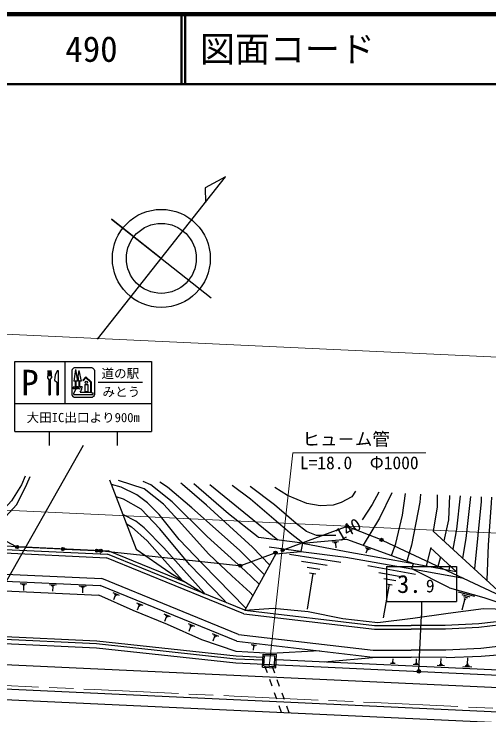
# Model space of a CAD drawing. Units: millimetres, scale not verified. Extents: x 40000 to 680000, y 20000 to 380000.
# Drawn here: x 93809 to 161699, y 279878 to 380000 of the extents above; entities that cross this region are included whole.
import ezdxf
from ezdxf.enums import TextEntityAlignment as Align

# ---------------------------------------------------------------- set-up
doc = ezdxf.new("R2010")
doc.units = ezdxf.units.MM
doc.header["$LTSCALE"] = 1000
doc.header["$PDMODE"] = 32
doc.header["$PDSIZE"] = 500
doc.linetypes.add('CHAIN', pattern=[18.5, 12, -1.5, 3.5, -1.5])
for name, color, linetype, lineweight in [('M-BGD', 7, 'Continuous', 25), ('M-BMK', 2, 'CHAIN', 13), ('M-BMK-ROW', 30, 'Continuous', 25), ('M-BMK-SRVR', 3, 'Continuous', 25), ('M-STR-HTXT', 7, 'Continuous', 13), ('M-STR-STRC', 7, 'Continuous', 25), ('M-TTL', 2, 'Continuous', 140), ('M-TTL-LINE', 7, 'Continuous', 50)]:
    doc.layers.add(name, color=color, linetype=linetype, lineweight=lineweight)
doc.layers.add('M-TTL-TXT', color=7, linetype='Continuous')
doc.styles.add('ＭＳ ゴシック', font='')
doc.styles.get('ＭＳ ゴシック').set_extended_font_data('MS Gothic')

msp = doc.modelspace()

# ---------------------------------------------------------------- linework, layer by layer
at = {"layer": 'M-BGD'}
for p, q in [((95626, 312865), (96106, 313964)), ((107478, 313448), (111246, 303554)), ((94203, 309962), (95626, 312865)), ((121805, 312797), (131496, 304884)), ((90909, 306369), (94203, 309962)), ((158374, 301865), (153741, 306113)), ((135044, 304419), (128736, 305245)), ((135044, 304419), (134825, 303251)), ((135044, 304419), (141345, 304980)), ((135044, 304419), (141264, 303252)), ((139291, 304605), (140173, 304680)), ((139519, 304535), (139960, 304573)), ((139637, 304457), (139858, 304475)), ((139700, 304373), (139810, 304382)), ((139755, 304378), (139807, 303760)), ((141345, 304980), (150913, 301500)), ((86215, 303805), (107181, 302832)), ((87492, 304246), (107290, 303327)), ((134825, 303251), (130293, 303844)), ((144004, 303800), (144709, 303544)), ((144280, 303460), (144100, 302967)), ((144155, 303665), (144507, 303537)), ((144217, 303563), (144393, 303499)), ((144235, 303476), (144324, 303444)), ((153370, 303777), (152697, 301176)), ((157023, 300391), (153362, 303747)), ((86208, 303305), (107012, 302339)), ((106209, 302876), (106179, 302879)), ((126792, 294836), (107181, 302832)), ((118385, 298803), (107290, 303327)), ((131237, 302886), (126792, 294836)), ((131237, 302886), (134825, 303251)), ((133195, 302852), (140509, 301727)), ((134825, 303251), (141225, 302413)), ((141225, 302413), (150683, 300734)), ((141264, 303252), (150913, 301500)), ((154745, 302479), (154333, 300879)), ((126661, 294327), (107012, 302339)), ((134911, 301839), (138568, 301277)), ((150683, 300734), (150913, 301500)), ((150913, 301500), (157023, 300391)), ((165906, 294960), (158374, 301865)), ((135713, 300967), (137541, 300686)), ((144366, 301208), (151199, 299995)), ((150683, 300734), (158081, 299421)), ((156039, 298041), (150683, 300734)), ((156080, 301255), (155960, 300584)), ((86069, 300308), (106357, 299366)), ((136515, 300095), (135727, 294976)), ((136057, 300166), (136972, 300025)), ((145953, 300222), (149370, 299615)), ((146686, 299387), (148394, 299084)), ((86022, 299309), (106139, 298375)), ((94709, 298652), (95662, 298611)), ((94943, 298546), (95419, 298526)), ((95058, 298446), (95296, 298436)), ((98881, 298523), (99845, 298482)), ((99118, 298416), (99600, 298396)), ((125653, 290419), (106139, 298375)), ((125905, 291396), (106357, 299366)), ((147419, 298552), (146570, 293769)), ((146992, 298628), (147846, 298476)), ((85958, 297924), (105936, 296996)), ((95113, 298348), (95232, 298343)), ((95173, 298345), (95144, 297679)), ((99234, 298315), (99475, 298305)), ((99290, 298216), (99411, 298211)), ((99350, 298213), (99321, 297539)), ((103139, 298330), (104113, 298287)), ((103378, 298222), (103865, 298200)), ((103496, 298119), (103739, 298108)), ((103552, 298019), (103674, 298014)), ((103613, 298016), (103584, 297334)), ((107952, 297378), (108841, 297015)), ((156039, 298041), (160981, 296681)), ((157299, 297487), (159614, 296849)), ((108288, 296930), (108034, 296307)), ((108138, 297199), (108583, 297017)), ((108213, 297064), (108435, 296974)), ((108232, 296953), (108343, 296907)), ((157814, 297096), (158972, 296777)), ((158266, 296474), (157819, 294853)), ((158040, 296785), (158619, 296625)), ((158121, 296513), (158410, 296434)), ((160981, 296681), (165906, 294960)), ((111330, 295908), (112226, 295543)), ((111668, 295457), (111412, 294829)), ((111517, 295727), (111966, 295544)), ((111593, 295592), (111817, 295500)), ((111612, 295479), (111724, 295434)), ((126792, 294836), (145342, 292644)), ((115233, 294321), (116137, 293952)), ((115575, 293865), (115317, 293233)), ((115422, 294138), (115874, 293954)), ((115498, 294002), (115724, 293910)), ((115518, 293888), (115631, 293842)), ((126661, 294327), (145311, 292124)), ((118694, 292922), (119606, 292551)), ((119039, 292463), (118778, 291825)), ((118885, 292738), (119341, 292553)), ((118962, 292601), (119190, 292508)), ((118982, 292487), (119095, 292440)), ((145342, 292644), (150575, 292638)), ((151419, 292636), (150575, 292638)), ((85656, 291418), (105634, 290490)), ((122132, 291527), (123051, 291152)), ((125905, 291396), (145132, 289124)), ((145311, 292124), (150574, 292118)), ((151421, 292116), (150574, 292118)), ((85610, 290419), (105588, 289491)), ((85637, 291018), (105616, 290091)), ((105634, 290492), (125555, 288316)), ((122479, 291064), (122217, 290421)), ((122324, 291341), (122784, 291154)), ((122402, 291203), (122631, 291109)), ((122422, 291088), (122537, 291041)), ((125653, 290419), (145073, 288124)), ((105588, 289491), (125509, 287315)), ((105616, 290091), (125536, 287915)), ((127713, 289944), (128462, 289856)), ((127891, 289847), (128266, 289803)), ((127976, 289761), (128164, 289739)), ((128061, 289675), (127999, 289151)), ((128014, 289681), (128108, 289670)), ((129320, 286688), (129408, 288586)), ((129408, 288586), (131306, 288498)), ((129529, 286878), (129598, 288377)), ((129598, 288377), (131097, 288307)), ((131218, 286600), (131306, 288498)), ((145132, 289124), (150570, 289118)), ((151431, 289116), (150570, 289118)), ((160586, 288267), (165616, 288706)), ((65492, 288349), (318320, 276613)), ((125536, 287915), (129368, 287737)), ((125555, 288314), (129387, 288136)), ((131027, 286809), (131097, 288307)), ((131273, 287799), (225436, 283428)), ((138188, 287478), (145568, 288124)), ((145073, 288124), (150569, 288118)), ((148054, 287359), (147880, 287367)), ((148014, 287431), (147927, 287435)), ((147970, 287433), (147993, 287921)), ((155574, 288110), (150569, 288118)), ((151317, 287323), (151345, 287916)), ((154835, 287211), (154868, 287924)), ((155574, 288110), (160586, 288267)), ((158626, 287117), (158668, 288019)), ((125509, 287315), (285336, 279896)), ((129320, 286688), (131218, 286600)), ((129529, 286878), (131027, 286809)), ((129635, 286874), (129973, 285932)), ((130715, 286823), (131053, 285882)), ((148309, 287208), (147612, 287240)), ((148138, 287286), (147790, 287302)), ((151729, 287049), (150882, 287089)), ((151521, 287144), (151097, 287163)), ((151419, 287233), (151207, 287243)), ((151370, 287321), (151264, 287326)), ((155330, 286882), (154312, 286929)), ((155081, 286996), (154571, 287019)), ((154958, 287103), (154703, 287115)), ((154899, 287208), (154772, 287214)), ((159252, 286700), (157963, 286760)), ((158936, 286844), (158291, 286874)), ((158781, 286980), (158459, 286995)), ((158706, 287113), (158545, 287120)), ((65329, 284853), (318158, 273117)), ((130311, 284991), (130649, 284050)), ((131392, 284941), (131730, 284000)), ((65260, 283355), (318088, 271619)), ((130987, 283109), (131325, 282168)), ((132068, 283059), (132406, 282118)), ((131663, 281227), (132002, 280286)), ((132744, 281177), (133082, 280236))]:
    msp.add_line(p, q, dxfattribs=at)
for points in [[(95389, 313997), (94897, 312760), (93465, 310484), (90179, 306903), (87654, 304995), (86903, 304607)], [(127963, 296958), (127566, 297391), (124955, 299745), (121677, 302853), (117335, 307635), (115199, 309999), (112397, 312156), (108749, 313390)], [(126952, 295127), (120728, 301464), (117434, 304966), (114543, 308517), (112888, 310172), (111342, 311341), (109103, 312416), (107728, 312791)], [(128842, 298548), (126826, 300477), (121416, 305375), (116413, 310335), (113348, 312766), (112255, 313231)], [(129596, 299915), (126035, 303434), (119243, 309458), (115755, 312427), (114669, 313121)], [(130356, 301292), (127880, 303844), (121310, 309830), (117886, 312807), (117654, 312985)], [(128736, 305245), (128695, 305281), (124474, 308610), (119535, 312900)], [(135061, 304446), (133301, 305828), (127604, 310705), (124982, 312653)], [(139796, 305519), (137046, 305533), (135638, 306080), (134148, 307205), (131064, 309903), (127559, 312536)], [(142606, 311852), (142087, 311045), (140586, 310216), (139414, 309847), (137570, 309756), (135677, 310067), (132919, 311208), (131096, 312375)], [(145934, 311701), (145018, 309963), (143566, 307748)], [(147801, 311616), (146058, 307982), (143726, 304148), (143702, 304123)], [(147752, 302650), (148365, 304385), (149329, 308437), (149770, 311527)], [(151933, 311428), (151803, 310257), (150629, 304148), (149974, 301842)], [(124185, 295898), (123759, 296365), (118909, 301376), (114643, 306486), (111968, 309296), (109435, 310694), (108390, 311054)], [(154302, 311321), (154296, 309602), (153741, 306113)], [(156053, 311241), (156054, 311208), (155927, 307765), (155249, 304731)], [(157584, 311172), (157064, 306441), (156517, 303568)], [(159036, 311106), (158397, 305077), (157908, 302293)], [(160568, 311036), (160563, 310351), (159611, 300732)], [(162040, 310969), (162032, 310146), (161568, 304186), (161377, 299113)], [(121107, 297154), (120947, 297362), (115224, 303747), (112415, 306605), (111216, 307548), (109355, 308519)], [(109855, 307206), (110604, 306773), (112854, 304742), (115377, 301914), (117897, 299105)], [(111246, 303554), (116097, 300216), (120963, 297212)], [(137451, 289025), (130577, 288672), (125584, 288934), (120657, 290624), (115752, 292784), (110839, 294784), (105936, 296996)], [(126792, 294836), (130877, 295135), (135860, 294653), (140820, 293682), (145798, 293091), (150832, 293698), (155870, 294415), (160906, 295072), (165906, 294960)], [(164861, 293437), (160226, 292887), (155458, 292671), (151419, 292636)], [(164949, 292924), (160269, 292369), (155472, 292151), (151421, 292116)], [(165459, 289964), (160514, 289377), (155553, 289152), (151458, 289117)]]:
    msp.add_lwpolyline(points, dxfattribs=at)
at = {"layer": 'M-BMK'}
for p, q in [((85331, 284425), (105310, 283498)), ((105310, 283498), (125288, 282570)), ((125288, 282570), (145267, 281643)), ((145267, 281643), (164496, 280750))]:
    msp.add_line(p, q, dxfattribs=at)
at = {"layer": 'M-BMK-ROW'}
for p, q in [((86619, 307940), (94039, 303988)), ((132412, 303513), (141211, 306742)), ((141245, 306958), (141599, 306680)), ((141561, 306996), (141283, 306642)), ((141632, 306737), (146129, 304974)), ((146162, 305031), (146516, 304752)), ((146478, 305068), (146200, 304715)), ((146542, 304796), (165733, 295778)), ((94061, 304022), (94414, 303743)), ((94377, 304059), (94098, 303706)), ((94462, 303872), (100583, 303591)), ((100631, 303720), (100985, 303442)), ((100947, 303758), (100669, 303404)), ((101033, 303570), (105434, 303368)), ((105482, 303497), (105836, 303219)), ((105798, 303534), (105520, 303181)), ((106048, 303471), (106402, 303192)), ((106364, 303508), (106086, 303155)), ((132024, 303575), (132377, 303296)), ((132340, 303612), (132061, 303259)), ((105884, 303347), (106000, 303342)), ((106449, 303308), (125925, 301238)), ((126360, 301292), (130981, 302988)), ((131016, 303205), (131369, 302926)), ((131332, 303242), (131053, 302889)), ((126288, 301391), (126010, 301038)), ((125972, 301354), (126325, 301075))]:
    msp.add_line(p, q, dxfattribs=at)
for centre in [(141422, 306819), (146339, 304891), (94238, 303883), (100808, 303581), (105659, 303358), (106225, 303332), (132200, 303435), (131192, 303066), (126149, 301215)]:
    msp.add_circle(centre, 225, dxfattribs=at)
at = {"layer": 'M-BMK-SRVR'}
for points in [[(105754, 333537), (124050, 356757), (121137, 355176), (121160, 353089)], [(114865, 345099), (107743, 350711), (121999, 339478)]]:
    msp.add_lwpolyline(points, dxfattribs=at)
for radius in [7000, 5000]:
    msp.add_circle((114865, 345099), radius, dxfattribs=at)
at = {"layer": 'M-STR-HTXT'}
for p, q in [((67676, 335409), (321203, 323641)), ((133655, 317317), (130278, 286844)), ((133655, 317317), (152655, 317317)), ((66512, 310326), (440800, 292952))]:
    msp.add_line(p, q, dxfattribs=at)
at = {"layer": 'M-STR-STRC'}
for p, q in [((93946, 320367), (93946, 330344)), ((93946, 330344), (113446, 330344)), ((101087, 330344), (101087, 324358)), ((104963, 329477), (102429, 329477)), ((113446, 330344), (113446, 320367)), ((98689, 329075), (98589, 328056)), ((98789, 328256), (98689, 329075)), ((98889, 329075), (98789, 328256)), ((98889, 329075), (98989, 328256)), ((98989, 328256), (99089, 329075)), ((99089, 329075), (99189, 328056)), ((100011, 329075), (100111, 329075)), ((100111, 329075), (100111, 325627)), ((102063, 329075), (102063, 325627)), ((102613, 329205), (102336, 327538)), ((102613, 329205), (102881, 327538)), ((103086, 329096), (102944, 328250)), ((103086, 329096), (103408, 327538)), ((105329, 329075), (105329, 325627)), ((98589, 328056), (98789, 327756)), ((98789, 327756), (98789, 325627)), ((98989, 327756), (99189, 328056)), ((98989, 327756), (98989, 325627)), ((99611, 327696), (99911, 327437)), ((99911, 327437), (99911, 325627)), ((102881, 327538), (102336, 327538)), ((102553, 327538), (102553, 326694)), ((102662, 327538), (102662, 326803)), ((102944, 328250), (103046, 327538)), ((103408, 327538), (103046, 327538)), ((103054, 327538), (103054, 326803)), ((103163, 327538), (103163, 326803)), ((103633, 327684), (104074, 328198)), ((103633, 327684), (103716, 327613)), ((103716, 327613), (104082, 328040)), ((104074, 328198), (104839, 327469)), ((104082, 328040), (104730, 327422)), ((104730, 327422), (104730, 325947)), ((104839, 327469), (104839, 325921)), ((102499, 326694), (102254, 326694)), ((102254, 326694), (102254, 326476)), ((102499, 326476), (102254, 326476)), ((102641, 326427), (102335, 325796)), ((102499, 326694), (102499, 326476)), ((102553, 326694), (102845, 326694)), ((102662, 326803), (102903, 326803)), ((102848, 326445), (102662, 326445)), ((102879, 326491), (102879, 326663)), ((103054, 326803), (103163, 326803)), ((103254, 326801), (103538, 326801)), ((103914, 327071), (103914, 326092)), ((103914, 327071), (104349, 327071)), ((104349, 327071), (104349, 326092)), ((112177, 327351), (105829, 327351)), ((98789, 325627), (98989, 325627)), ((99911, 325627), (100111, 325627)), ((102370, 325657), (105136, 325657)), ((103242, 325983), (104584, 325983)), ((103914, 326092), (104349, 326092)), ((104584, 325983), (104959, 325892)), ((104959, 325892), (105136, 325892)), ((105136, 325657), (105136, 325892)), ((104963, 325225), (102429, 325225)), ((93946, 324358), (113446, 324358)), ((93946, 320367), (113446, 320367)), ((98821, 320367), (98821, 318367)), ((108571, 320367), (108571, 318367)), ((103696, 318367), (88790, 292087)), ((147051, 301092), (157051, 301092)), ((147051, 301092), (147051, 296092)), ((157051, 301092), (157051, 296092)), ((147051, 296092), (157051, 296092)), ((152051, 296092), (152051, 294092)), ((151687, 286250), (152051, 294092))]:
    msp.add_line(p, q, dxfattribs=at)
for centre, radius in [((104143, 327395), 186), ((151680, 286100), 150), ((151680, 286100), 120), ((151680, 286100), 90), ((151680, 286100), 60), ((151680, 286100), 30)]:
    msp.add_circle(centre, radius, dxfattribs=at)
msp.add_arc((102238, 327681), 2627, 147.96225, 179.68386, dxfattribs=at)
for points, knots in [([(102429, 329477), (102324, 329418), (102279, 329393), (102206, 329312), (102133, 329232), (102112, 329185), (102063, 329075)], [0, 0, 0, 0, 1, 1, 1, 2, 2, 2, 2]), ([(104963, 329477), (105068, 329418), (105113, 329393), (105186, 329312), (105259, 329232), (105280, 329185), (105329, 329075)], [0, 0, 0, 0, 1, 1, 1, 2, 2, 2, 2]), ([(102641, 326427), (102644, 326434), (102645, 326439), (102651, 326442), (102655, 326444), (102658, 326445), (102662, 326445)], [0, 0, 0, 0, 1, 1, 1, 2, 2, 2, 2]), ([(102845, 326694), (102855, 326693), (102861, 326693), (102869, 326687), (102876, 326680), (102878, 326673), (102879, 326663)], [0, 0, 0, 0, 1, 1, 1, 2, 2, 2, 2]), ([(102879, 326491), (102877, 326478), (102876, 326471), (102868, 326462), (102861, 326454), (102857, 326451), (102848, 326445)], [0, 0, 0, 0, 1, 1, 1, 2, 2, 2, 2]), ([(102903, 326803), (102917, 326797), (102925, 326795), (102934, 326784), (102940, 326776), (102941, 326771), (102945, 326762), (102983, 326677), (102987, 326620), (103035, 326539), (103060, 326498), (103071, 326482), (103106, 326438)], [0, 0, 0, 0, 1, 1, 1, 2, 2, 2, 3, 3, 3, 4, 4, 4, 4]), ([(103254, 326801), (103249, 326690), (103257, 326627), (103200, 326541), (103170, 326496), (103152, 326474), (103106, 326438)], [0, 0, 0, 0, 1, 1, 1, 2, 2, 2, 2]), ([(103242, 325983), (103332, 326109), (103364, 326152), (103420, 326272), (103470, 326381), (103500, 326445), (103521, 326563), (103537, 326655), (103539, 326693), (103538, 326801)], [0, 0, 0, 0, 1, 1, 1, 2, 2, 2, 3, 3, 3, 3]), ([(102063, 325627), (102112, 325517), (102133, 325470), (102206, 325390), (102279, 325310), (102324, 325284), (102429, 325225)], [0, 0, 0, 0, 1, 1, 1, 2, 2, 2, 2]), ([(102335, 325796), (102322, 325766), (102311, 325744), (102322, 325713), (102331, 325685), (102346, 325673), (102370, 325657)], [0, 0, 0, 0, 1, 1, 1, 2, 2, 2, 2]), ([(105329, 325627), (105280, 325517), (105259, 325470), (105186, 325390), (105113, 325310), (105068, 325284), (104963, 325225)], [0, 0, 0, 0, 1, 1, 1, 2, 2, 2, 2])]:
    msp.add_open_spline(points, degree=3, knots=knots, dxfattribs=at)
msp.add_point((151680, 286100), dxfattribs=at)
at = {"layer": 'M-TTL'}
msp.add_line((680000, 380000), (40000, 380000), dxfattribs=at)
at = {"layer": 'M-TTL-LINE'}
for p, q in [((117750, 380000), (117750, 370000)), ((118250, 380000), (118250, 370000)), ((40000, 370000), (680000, 370000))]:
    msp.add_line(p, q, dxfattribs=at)

# ---------------------------------------------------------------- texts
at = {"layer": 'M-BGD', "style": 'ＭＳ ゴシック'}
msp.add_text('140', height=1833, rotation=30.346, dxfattribs=at).set_placement((141559, 306395), align=Align.MIDDLE_CENTER)
at = {"layer": 'M-STR-HTXT', "style": 'ＭＳ ゴシック'}
msp.add_text('ヒュ－ム管', height=1833, dxfattribs=at).set_placement((135030, 317817), align=Align.BOTTOM_LEFT)
msp.add_text('L=18.0\u3000Φ1000', height=1833, dxfattribs=at).set_placement((143155, 316817), align=Align.TOP_CENTER)
at = {"layer": 'M-STR-STRC', "style": 'ＭＳ ゴシック'}
for s, height, p in [('道の駅', 1320, (109003, 328653)), ('P', 3666, (96083, 327351)), ('みとう', 1320, (109150, 326034)), ('大田IC出口より900m', 1320, (103696, 322363))]:
    msp.add_text(s, height=height, dxfattribs=at).set_placement(p, align=Align.MIDDLE_CENTER)
msp.add_text('3.', height=2566, dxfattribs=at).set_placement((152051, 298592), align=Align.MIDDLE_RIGHT)
msp.add_text('9', height=1833, dxfattribs=at).set_placement((153301, 296842), align=Align.BOTTOM_CENTER)
at = {"layer": 'M-TTL-TXT', "style": 'ＭＳ ゴシック'}
for s, p in [('490', (101142, 375000)), ('図面コード', (120380, 375000))]:
    msp.add_text(s, height=3666, dxfattribs=at).set_placement(p, align=Align.MIDDLE_LEFT)

doc.saveas('drawing.dxf')
